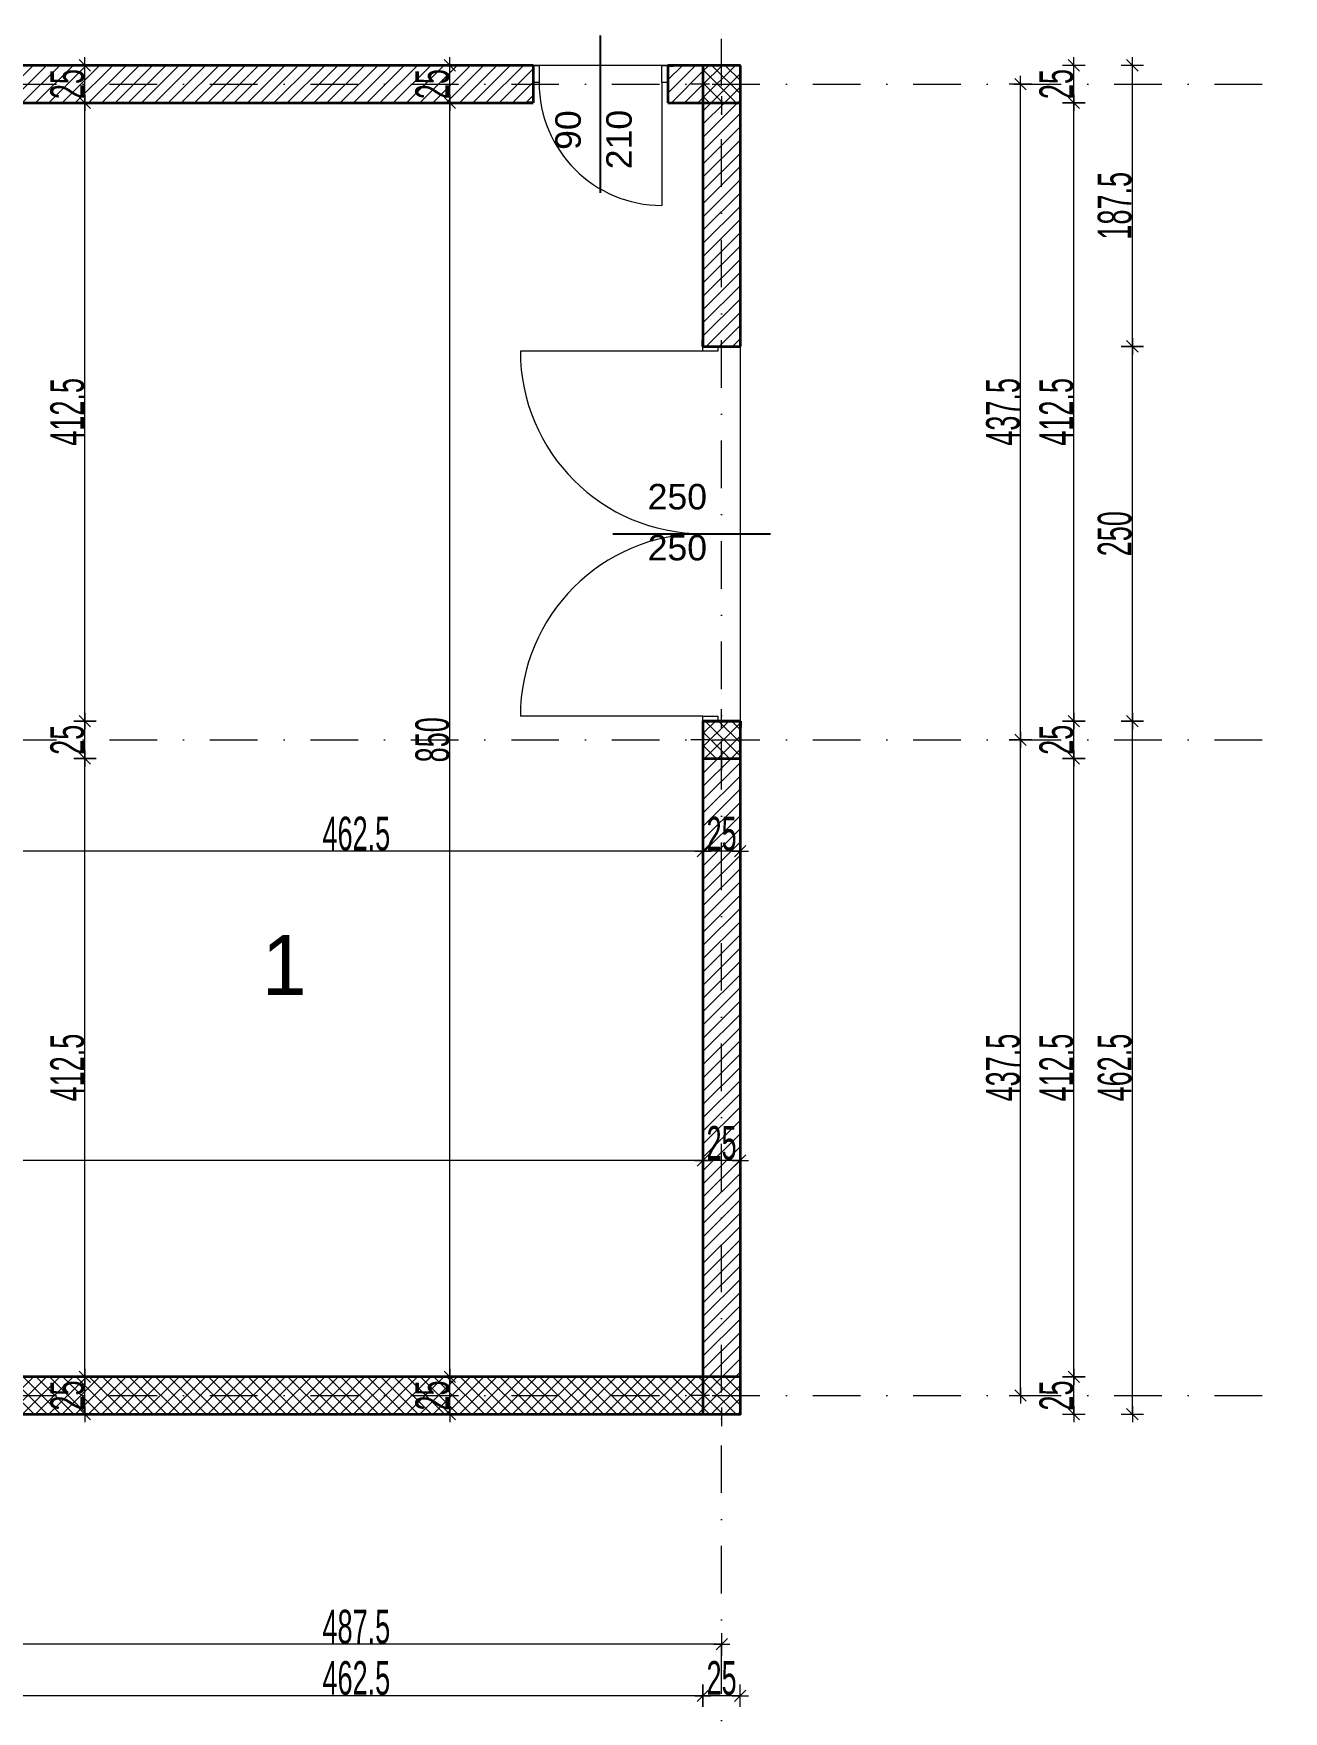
# Model space of a CAD drawing. Header units: millimetres. Extents: x -115530 to 122462, y -34508 to 119375.
# Drawn here: x -56086 to -47746, y 99439 to 110634 of the extents above; entities that cross this region are included whole.
import ezdxf

# ---------------------------------------------------------------- set-up
doc = ezdxf.new("R2010")
doc.units = ezdxf.units.MM
doc.header["$MEASUREMENT"] = 0
doc.linetypes.add('Dot & Dashed', pattern=[670.277762, 317.5, -176.388889, 0, -176.388874])
for name, color, linetype, lineweight in [('dimenzija', 7, 'Continuous', 13), ('dimenzuja vnatre', 251, 'Continuous', 9), ('New_Structural - Bearing_Pen_No__20', 1, 'Continuous', 0), ('New_Structural - Bearing_Pen_No__27', 7, 'Continuous', 25), ('New_Structural - Bearing_Pen_No__7', 7, 'Continuous', 35), ('PECAT-4', 10, 'Continuous', 13)]:
    doc.layers.add(name, color=color, linetype=linetype, lineweight=lineweight)
for name, color, linetype, lineweight, true_color in [('HATCH 2', 7, 'Continuous', 9, 0x575757), ('New_Structural - Bearing_Pen_No__168', 7, 'Continuous', 13, 0x6a6a6a), ('New_Structural - Bearing_Pen_No__23', 7, 'Continuous', 25, 0xbf7340), ('New_Structural - Bearing_Pen_No__3', 7, 'Continuous', 18, 0xff6600), ('New_Structural - Bearing_Pen_No__5', 7, 'Continuous', 25, 0x40a5ff), ('New_Structural - Bearing_Pen_No__8', 7, 'Continuous', 35, 0xa80f02), ('New_Structural - Bearing_Pen_No__89', 7, 'Continuous', 13, 0x6a6a6a), ('OSKI', 7, 'Continuous', 20, 0x156a84)]:
    doc.layers.add(name, color=color, linetype=linetype, lineweight=lineweight, true_color=true_color)
doc.styles.add('GENERATED_STYLE_1', font='arial.ttf')
doc.styles.add('PLATEIA', font='CGSAPPS.shx', dxfattribs={"width": 0.6})
doc.styles.add('SWISS', font='MCSWISB.TTF')
doc.dimstyles.new('100v', dxfattribs={"dimtxt": 225, "dimasz": 1, "dimexe": 0.18, "dimexo": 0.0625, "dimgap": 4, "dimtad": 1, "dimdec": 0, "dimlfac": 0.1, "dimzin": 12, "dimdsep": 46, "dimtxsty": 'PLATEIA', "dimblk": 'A$C321216CB', "dimcen": 0.09, "dimse1": 1, "dimse2": 1, "dimclrd": 256, "dimclrt": 256, "dimadec": 3, "dimazin": 0, "dimtfac": 1, "dimtdec": 0, "dimtix": 1, "dimtmove": 2, "dimatfit": 3, "dimldrblk": 'A$C321216CB', "dimfxl": 1, "dimtolj": 1, "dimtzin": 0, "dimlwd": -1, "dimarcsym": 0})
pattern_1 = [(45, (-112822.756, 83915.69), (-44.194174, 44.194174), [])]
pattern_2 = [(45, (-112822.756, 83915.69), (-44.194174, 44.194174), []), (135, (-112822.756, 83915.69), (-44.194174, -44.194174), [])]

# ---------------------------------------------------------------- blocks, each defined once
blk = doc.blocks.new('A$C321216CB')
for p, q in [((-54, 0), (54, 0)), ((-38, -38), (38, 38)), ((0, -75), (0, 75))]:
    blk.add_line(p, q)
blk = doc.blocks.new('*D764')
at = {"layer": 'DEFPOINTS', "color": 0, "transparency": 16777216}
for p in [(-56370, 101198), (-51494, 100703), (-56370, 99887)]:
    blk.add_point(p, dxfattribs=at)
at = {"layer": 'dimenzija', "transparency": 16777216}
blk.add_line((-51495, 99887), (-56369, 99887), dxfattribs=at)
at = {"layer": 'dimenzija', "transparency": 16777216, "rotation": 180}
blk.add_blockref('A$C321216CB', (-56370, 99887), dxfattribs=at)
at = {"layer": 'dimenzija', "transparency": 16777216}
blk.add_blockref('A$C321216CB', (-51494, 99887), dxfattribs=at)
at = {"layer": 'dimenzija', "transparency": 16777216, "insert": (-53932, 100003), "char_height": 225, "attachment_point": 5, "style": 'PLATEIA'}
blk.add_mtext('\\A1;487.5', dxfattribs=at)
blk = doc.blocks.new('*D765')
at = {"layer": 'DEFPOINTS', "color": 0, "transparency": 16777216}
for p in [(-51620, 101422), (-51370, 101422), (-51620, 99544)]:
    blk.add_point(p, dxfattribs=at)
at = {"layer": 'dimenzija', "transparency": 16777216}
blk.add_line((-51371, 99544), (-51619, 99544), dxfattribs=at)
at = {"layer": 'dimenzija', "transparency": 16777216, "rotation": 180}
blk.add_blockref('A$C321216CB', (-51620, 99544), dxfattribs=at)
at = {"layer": 'dimenzija', "transparency": 16777216}
blk.add_blockref('A$C321216CB', (-51370, 99544), dxfattribs=at)
at = {"layer": 'dimenzija', "transparency": 16777216, "insert": (-51495, 99661), "char_height": 225, "attachment_point": 5, "style": 'PLATEIA'}
blk.add_mtext('\\A1;25', dxfattribs=at)
blk = doc.blocks.new('*D766')
at = {"layer": 'DEFPOINTS', "color": 0, "transparency": 16777216}
for p in [(-56245, 101422), (-51620, 101422), (-56245, 99544)]:
    blk.add_point(p, dxfattribs=at)
at = {"layer": 'dimenzija', "transparency": 16777216}
blk.add_line((-51621, 99544), (-56244, 99544), dxfattribs=at)
at = {"layer": 'dimenzija', "transparency": 16777216, "rotation": 180}
blk.add_blockref('A$C321216CB', (-56245, 99544), dxfattribs=at)
at = {"layer": 'dimenzija', "transparency": 16777216}
blk.add_blockref('A$C321216CB', (-51620, 99544), dxfattribs=at)
at = {"layer": 'dimenzija', "transparency": 16777216, "insert": (-53932, 99661), "char_height": 225, "attachment_point": 5, "style": 'PLATEIA'}
blk.add_mtext('\\A1;462.5', dxfattribs=at)
blk = doc.blocks.new('*D767')
at = {"layer": 'DEFPOINTS', "color": 0, "transparency": 16777216}
for p in [(-61370, 101422), (-51370, 101422), (-61370, 99203)]:
    blk.add_point(p, dxfattribs=at)
at = {"layer": 'dimenzija', "transparency": 16777216}
blk.add_line((-51371, 99203), (-61369, 99203), dxfattribs=at)
at = {"layer": 'dimenzija', "transparency": 16777216, "rotation": 180}
blk.add_blockref('A$C321216CB', (-61370, 99203), dxfattribs=at)
at = {"layer": 'dimenzija', "transparency": 16777216}
blk.add_blockref('A$C321216CB', (-51370, 99203), dxfattribs=at)
at = {"layer": 'dimenzija', "transparency": 16777216, "insert": (-56370, 99320), "char_height": 225, "attachment_point": 5, "style": 'PLATEIA'}
blk.add_mtext('\\A1;1000', dxfattribs=at)
blk = doc.blocks.new('*D769')
at = {"layer": 'DEFPOINTS', "color": 0, "transparency": 16777216}
for p in [(-51620, 112529), (-51620, 110422), (-51370, 110422)]:
    blk.add_point(p, dxfattribs=at)
at = {"layer": 'dimenzija', "transparency": 16777216}
blk.add_line((-51371, 112529), (-51619, 112529), dxfattribs=at)
at = {"layer": 'dimenzija', "transparency": 16777216, "rotation": 180}
blk.add_blockref('A$C321216CB', (-51620, 112529), dxfattribs=at)
at = {"layer": 'dimenzija', "transparency": 16777216}
blk.add_blockref('A$C321216CB', (-51370, 112529), dxfattribs=at)
at = {"layer": 'dimenzija', "transparency": 16777216, "insert": (-51495, 112645), "char_height": 225, "attachment_point": 5, "style": 'PLATEIA'}
blk.add_mtext('\\A1;25', dxfattribs=at)
blk = doc.blocks.new('*D770')
at = {"layer": 'DEFPOINTS', "color": 0, "transparency": 16777216}
for p in [(-56245, 112529), (-56245, 110422), (-51620, 110422)]:
    blk.add_point(p, dxfattribs=at)
at = {"layer": 'dimenzija', "transparency": 16777216}
blk.add_line((-51621, 112529), (-56244, 112529), dxfattribs=at)
at = {"layer": 'dimenzija', "transparency": 16777216, "rotation": 180}
blk.add_blockref('A$C321216CB', (-56245, 112529), dxfattribs=at)
at = {"layer": 'dimenzija', "transparency": 16777216}
blk.add_blockref('A$C321216CB', (-51620, 112529), dxfattribs=at)
at = {"layer": 'dimenzija', "transparency": 16777216, "insert": (-53932, 112645), "char_height": 225, "attachment_point": 5, "style": 'PLATEIA'}
blk.add_mtext('\\A1;462.5', dxfattribs=at)
blk = doc.blocks.new('*D775')
at = {"layer": 'DEFPOINTS', "color": 0, "transparency": 16777216}
for p in [(-61370, 112870), (-61370, 110422), (-51370, 110422)]:
    blk.add_point(p, dxfattribs=at)
at = {"layer": 'dimenzija', "transparency": 16777216}
blk.add_line((-51371, 112870), (-61369, 112870), dxfattribs=at)
at = {"layer": 'dimenzija', "transparency": 16777216, "rotation": 180}
blk.add_blockref('A$C321216CB', (-61370, 112870), dxfattribs=at)
at = {"layer": 'dimenzija', "transparency": 16777216}
blk.add_blockref('A$C321216CB', (-51370, 112870), dxfattribs=at)
at = {"layer": 'dimenzija', "transparency": 16777216, "insert": (-56370, 112987), "char_height": 225, "attachment_point": 5, "style": 'PLATEIA'}
blk.add_mtext('\\A1;1000', dxfattribs=at)
blk = doc.blocks.new('*D868')
at = {"layer": 'DEFPOINTS', "color": 0, "transparency": 16777216}
for p in [(-51187, 105922), (-49500, 105922), (-51290, 101547)]:
    blk.add_point(p, dxfattribs=at)
at = {"layer": 'dimenzija', "transparency": 16777216}
blk.add_line((-49500, 101548), (-49500, 105921), dxfattribs=at)
for p, rotation in [((-49500, 105922), 90), ((-49500, 101547), 270)]:
    blk.add_blockref('A$C321216CB', p, dxfattribs=dict(at, rotation=rotation))
at = {"layer": 'dimenzija', "transparency": 16777216, "insert": (-49616, 103735), "char_height": 225, "attachment_point": 5, "rotation": 90, "style": 'PLATEIA'}
blk.add_mtext('\\A1;437.5', dxfattribs=at)
blk = doc.blocks.new('*D869')
at = {"layer": 'DEFPOINTS', "color": 0, "transparency": 16777216}
for p in [(-51068, 110297), (-49500, 110297), (-51187, 105922)]:
    blk.add_point(p, dxfattribs=at)
at = {"layer": 'dimenzija', "transparency": 16777216}
blk.add_line((-49500, 105923), (-49500, 110296), dxfattribs=at)
for p, rotation in [((-49500, 110297), 90), ((-49500, 105922), 270)]:
    blk.add_blockref('A$C321216CB', p, dxfattribs=dict(at, rotation=rotation))
at = {"layer": 'dimenzija', "transparency": 16777216, "insert": (-49616, 108110), "char_height": 225, "attachment_point": 5, "rotation": 90, "style": 'PLATEIA'}
blk.add_mtext('\\A1;437.5', dxfattribs=at)
blk = doc.blocks.new('*D870')
at = {"layer": 'DEFPOINTS', "color": 0, "transparency": 16777216}
for p in [(-51370, 101672), (-49144, 101672), (-51370, 101422)]:
    blk.add_point(p, dxfattribs=at)
at = {"layer": 'dimenzija', "transparency": 16777216}
blk.add_line((-49144, 101423), (-49144, 101671), dxfattribs=at)
for p, rotation in [((-49144, 101672), 90), ((-49144, 101422), 270)]:
    blk.add_blockref('A$C321216CB', p, dxfattribs=dict(at, rotation=rotation))
at = {"layer": 'dimenzija', "transparency": 16777216, "insert": (-49260, 101547), "char_height": 225, "attachment_point": 5, "rotation": 90, "style": 'PLATEIA'}
blk.add_mtext('\\A1;25', dxfattribs=at)
blk = doc.blocks.new('*D871')
at = {"layer": 'DEFPOINTS', "color": 0, "transparency": 16777216}
for p in [(-51370, 105797), (-49144, 105797), (-51370, 101672)]:
    blk.add_point(p, dxfattribs=at)
at = {"layer": 'dimenzija', "transparency": 16777216}
blk.add_line((-49144, 101673), (-49144, 105796), dxfattribs=at)
for p, rotation in [((-49144, 105797), 90), ((-49144, 101672), 270)]:
    blk.add_blockref('A$C321216CB', p, dxfattribs=dict(at, rotation=rotation))
at = {"layer": 'dimenzija', "transparency": 16777216, "insert": (-49260, 103735), "char_height": 225, "attachment_point": 5, "rotation": 90, "style": 'PLATEIA'}
blk.add_mtext('\\A1;412.5', dxfattribs=at)
blk = doc.blocks.new('*D872')
at = {"layer": 'DEFPOINTS', "color": 0, "transparency": 16777216}
for p in [(-51370, 106047), (-49144, 106047), (-51370, 105797)]:
    blk.add_point(p, dxfattribs=at)
at = {"layer": 'dimenzija', "transparency": 16777216}
blk.add_line((-49144, 105798), (-49144, 106046), dxfattribs=at)
for p, rotation in [((-49144, 106047), 90), ((-49144, 105797), 270)]:
    blk.add_blockref('A$C321216CB', p, dxfattribs=dict(at, rotation=rotation))
at = {"layer": 'dimenzija', "transparency": 16777216, "insert": (-49260, 105922), "char_height": 225, "attachment_point": 5, "rotation": 90, "style": 'PLATEIA'}
blk.add_mtext('\\A1;25', dxfattribs=at)
blk = doc.blocks.new('*D873')
at = {"layer": 'DEFPOINTS', "color": 0, "transparency": 16777216}
for p in [(-51370, 110172), (-49144, 110172), (-51370, 106047)]:
    blk.add_point(p, dxfattribs=at)
at = {"layer": 'dimenzija', "transparency": 16777216}
blk.add_line((-49144, 106048), (-49144, 110171), dxfattribs=at)
for p, rotation in [((-49144, 110172), 90), ((-49144, 106047), 270)]:
    blk.add_blockref('A$C321216CB', p, dxfattribs=dict(at, rotation=rotation))
at = {"layer": 'dimenzija', "transparency": 16777216, "insert": (-49260, 108110), "char_height": 225, "attachment_point": 5, "rotation": 90, "style": 'PLATEIA'}
blk.add_mtext('\\A1;412.5', dxfattribs=at)
blk = doc.blocks.new('*D874')
at = {"layer": 'DEFPOINTS', "color": 0, "transparency": 16777216}
for p in [(-51370, 110422), (-49144, 110422), (-51370, 110172)]:
    blk.add_point(p, dxfattribs=at)
at = {"layer": 'dimenzija', "transparency": 16777216}
blk.add_line((-49144, 110173), (-49144, 110421), dxfattribs=at)
for p, rotation in [((-49144, 110422), 90), ((-49144, 110172), 270)]:
    blk.add_blockref('A$C321216CB', p, dxfattribs=dict(at, rotation=rotation))
at = {"layer": 'dimenzija', "transparency": 16777216, "insert": (-49260, 110297), "char_height": 225, "attachment_point": 5, "rotation": 90, "style": 'PLATEIA'}
blk.add_mtext('\\A1;25', dxfattribs=at)
blk = doc.blocks.new('*D875')
at = {"layer": 'DEFPOINTS', "color": 0, "transparency": 16777216}
for p in [(-51370, 106047), (-48754, 106047), (-51370, 101422)]:
    blk.add_point(p, dxfattribs=at)
at = {"layer": 'dimenzija', "transparency": 16777216}
blk.add_line((-48754, 101423), (-48754, 106046), dxfattribs=at)
for p, rotation in [((-48754, 106047), 90), ((-48754, 101422), 270)]:
    blk.add_blockref('A$C321216CB', p, dxfattribs=dict(at, rotation=rotation))
at = {"layer": 'dimenzija', "transparency": 16777216, "insert": (-48871, 103735), "char_height": 225, "attachment_point": 5, "rotation": 90, "style": 'PLATEIA'}
blk.add_mtext('\\A1;462.5', dxfattribs=at)
blk = doc.blocks.new('*D876')
at = {"layer": 'DEFPOINTS', "color": 0, "transparency": 16777216}
for p in [(-51445, 108547), (-48754, 108547), (-51370, 106047)]:
    blk.add_point(p, dxfattribs=at)
at = {"layer": 'dimenzija', "transparency": 16777216}
blk.add_line((-48754, 106048), (-48754, 108546), dxfattribs=at)
for p, rotation in [((-48754, 108547), 90), ((-48754, 106047), 270)]:
    blk.add_blockref('A$C321216CB', p, dxfattribs=dict(at, rotation=rotation))
at = {"layer": 'dimenzija', "transparency": 16777216, "insert": (-48871, 107297), "char_height": 225, "attachment_point": 5, "rotation": 90, "style": 'PLATEIA'}
blk.add_mtext('\\A1;250', dxfattribs=at)
blk = doc.blocks.new('*D877')
at = {"layer": 'DEFPOINTS', "color": 0, "transparency": 16777216}
for p in [(-51441, 110422), (-48754, 110422), (-51445, 108547)]:
    blk.add_point(p, dxfattribs=at)
at = {"layer": 'dimenzija', "transparency": 16777216}
blk.add_line((-48754, 108548), (-48754, 110421), dxfattribs=at)
for p, rotation in [((-48754, 110422), 90), ((-48754, 108547), 270)]:
    blk.add_blockref('A$C321216CB', p, dxfattribs=dict(at, rotation=rotation))
at = {"layer": 'dimenzija', "transparency": 16777216, "insert": (-48871, 109485), "char_height": 225, "attachment_point": 5, "rotation": 90, "style": 'PLATEIA'}
blk.add_mtext('\\A1;187.5', dxfattribs=at)
blk = doc.blocks.new('*D787')
at = {"layer": 'DEFPOINTS', "color": 0, "transparency": 16777216}
for p in [(-53869, 101672), (-53308, 101672), (-53869, 101422)]:
    blk.add_point(p, dxfattribs=at)
at = {"layer": 'dimenzuja vnatre', "transparency": 16777216}
blk.add_line((-53308, 101423), (-53308, 101671), dxfattribs=at)
for p, rotation in [((-53308, 101672), 90), ((-53308, 101422), 270)]:
    blk.add_blockref('A$C321216CB', p, dxfattribs=dict(at, rotation=rotation))
at = {"layer": 'dimenzuja vnatre', "transparency": 16777216, "insert": (-53424, 101547), "char_height": 225, "attachment_point": 5, "rotation": 90, "style": 'PLATEIA'}
blk.add_mtext('\\A1;25', dxfattribs=at)
blk = doc.blocks.new('*D788')
at = {"layer": 'DEFPOINTS', "color": 0, "transparency": 16777216}
for p in [(-54618, 110172), (-53308, 110172), (-53869, 101672)]:
    blk.add_point(p, dxfattribs=at)
at = {"layer": 'dimenzuja vnatre', "transparency": 16777216}
blk.add_line((-53308, 101673), (-53308, 110171), dxfattribs=at)
for p, rotation in [((-53308, 110172), 90), ((-53308, 101672), 270)]:
    blk.add_blockref('A$C321216CB', p, dxfattribs=dict(at, rotation=rotation))
at = {"layer": 'dimenzuja vnatre', "transparency": 16777216, "insert": (-53424, 105922), "char_height": 225, "attachment_point": 5, "rotation": 90, "style": 'PLATEIA'}
blk.add_mtext('\\A1;850', dxfattribs=at)
blk = doc.blocks.new('*D789')
at = {"layer": 'DEFPOINTS', "color": 0, "transparency": 16777216}
for p in [(-54597, 110422), (-53308, 110422), (-54618, 110172)]:
    blk.add_point(p, dxfattribs=at)
at = {"layer": 'dimenzuja vnatre', "transparency": 16777216}
blk.add_line((-53308, 110173), (-53308, 110421), dxfattribs=at)
for p, rotation in [((-53308, 110422), 90), ((-53308, 110172), 270)]:
    blk.add_blockref('A$C321216CB', p, dxfattribs=dict(at, rotation=rotation))
at = {"layer": 'dimenzuja vnatre', "transparency": 16777216, "insert": (-53424, 110297), "char_height": 225, "attachment_point": 5, "rotation": 90, "style": 'PLATEIA'}
blk.add_mtext('\\A1;25', dxfattribs=at)
blk = doc.blocks.new('*D790')
at = {"layer": 'DEFPOINTS', "color": 0, "transparency": 16777216}
for p in [(-51620, 103430), (-51370, 103430), (-51620, 103115)]:
    blk.add_point(p, dxfattribs=at)
at = {"layer": 'dimenzuja vnatre', "transparency": 16777216}
blk.add_line((-51371, 103115), (-51619, 103115), dxfattribs=at)
at = {"layer": 'dimenzuja vnatre', "transparency": 16777216, "rotation": 180}
blk.add_blockref('A$C321216CB', (-51620, 103115), dxfattribs=at)
at = {"layer": 'dimenzuja vnatre', "transparency": 16777216}
blk.add_blockref('A$C321216CB', (-51370, 103115), dxfattribs=at)
at = {"layer": 'dimenzuja vnatre', "transparency": 16777216, "insert": (-51495, 103231), "char_height": 225, "attachment_point": 5, "style": 'PLATEIA'}
blk.add_mtext('\\A1;25', dxfattribs=at)
blk = doc.blocks.new('*D791')
at = {"layer": 'DEFPOINTS', "color": 0, "transparency": 16777216}
for p in [(-61120, 103902), (-51620, 103430), (-61120, 103115)]:
    blk.add_point(p, dxfattribs=at)
at = {"layer": 'dimenzuja vnatre', "transparency": 16777216}
blk.add_line((-51621, 103115), (-61119, 103115), dxfattribs=at)
at = {"layer": 'dimenzuja vnatre', "transparency": 16777216, "rotation": 180}
blk.add_blockref('A$C321216CB', (-61120, 103115), dxfattribs=at)
at = {"layer": 'dimenzuja vnatre', "transparency": 16777216}
blk.add_blockref('A$C321216CB', (-51620, 103115), dxfattribs=at)
at = {"layer": 'dimenzuja vnatre', "transparency": 16777216, "insert": (-56370, 103231), "char_height": 225, "attachment_point": 5, "style": 'PLATEIA'}
blk.add_mtext('\\A1;950', dxfattribs=at)
blk = doc.blocks.new('*D793')
at = {"layer": 'DEFPOINTS', "color": 0, "transparency": 16777216}
for p in [(-55863, 101672), (-55743, 101672), (-55863, 101422)]:
    blk.add_point(p, dxfattribs=at)
at = {"layer": 'dimenzuja vnatre', "transparency": 16777216}
blk.add_line((-55743, 101423), (-55743, 101671), dxfattribs=at)
for p, rotation in [((-55743, 101672), 90), ((-55743, 101422), 270)]:
    blk.add_blockref('A$C321216CB', p, dxfattribs=dict(at, rotation=rotation))
at = {"layer": 'dimenzuja vnatre', "transparency": 16777216, "insert": (-55860, 101547), "char_height": 225, "attachment_point": 5, "rotation": 90, "style": 'PLATEIA'}
blk.add_mtext('\\A1;25', dxfattribs=at)
blk = doc.blocks.new('*D794')
at = {"layer": 'DEFPOINTS', "color": 0, "transparency": 16777216}
for p in [(-55980, 105797), (-55743, 105797), (-55863, 101672)]:
    blk.add_point(p, dxfattribs=at)
at = {"layer": 'dimenzuja vnatre', "transparency": 16777216}
blk.add_line((-55743, 101673), (-55743, 105796), dxfattribs=at)
for p, rotation in [((-55743, 105797), 90), ((-55743, 101672), 270)]:
    blk.add_blockref('A$C321216CB', p, dxfattribs=dict(at, rotation=rotation))
at = {"layer": 'dimenzuja vnatre', "transparency": 16777216, "insert": (-55860, 103735), "char_height": 225, "attachment_point": 5, "rotation": 90, "style": 'PLATEIA'}
blk.add_mtext('\\A1;412.5', dxfattribs=at)
blk = doc.blocks.new('*D795')
at = {"layer": 'DEFPOINTS', "color": 0, "transparency": 16777216}
for p in [(-55980, 106047), (-55743, 106047), (-55980, 105797)]:
    blk.add_point(p, dxfattribs=at)
at = {"layer": 'dimenzuja vnatre', "transparency": 16777216}
blk.add_line((-55743, 105798), (-55743, 106046), dxfattribs=at)
for p, rotation in [((-55743, 106047), 90), ((-55743, 105797), 270)]:
    blk.add_blockref('A$C321216CB', p, dxfattribs=dict(at, rotation=rotation))
at = {"layer": 'dimenzuja vnatre', "transparency": 16777216, "insert": (-55860, 105922), "char_height": 225, "attachment_point": 5, "rotation": 90, "style": 'PLATEIA'}
blk.add_mtext('\\A1;25', dxfattribs=at)
blk = doc.blocks.new('*D796')
at = {"layer": 'DEFPOINTS', "color": 0, "transparency": 16777216}
for p in [(-55980, 110172), (-55743, 110172), (-55980, 106047)]:
    blk.add_point(p, dxfattribs=at)
at = {"layer": 'dimenzuja vnatre', "transparency": 16777216}
blk.add_line((-55743, 106048), (-55743, 110171), dxfattribs=at)
for p, rotation in [((-55743, 110172), 90), ((-55743, 106047), 270)]:
    blk.add_blockref('A$C321216CB', p, dxfattribs=dict(at, rotation=rotation))
at = {"layer": 'dimenzuja vnatre', "transparency": 16777216, "insert": (-55860, 108110), "char_height": 225, "attachment_point": 5, "rotation": 90, "style": 'PLATEIA'}
blk.add_mtext('\\A1;412.5', dxfattribs=at)
blk = doc.blocks.new('*D797')
at = {"layer": 'DEFPOINTS', "color": 0, "transparency": 16777216}
for p in [(-55980, 110422), (-55743, 110422), (-55980, 110172)]:
    blk.add_point(p, dxfattribs=at)
at = {"layer": 'dimenzuja vnatre', "transparency": 16777216}
blk.add_line((-55743, 110173), (-55743, 110421), dxfattribs=at)
for p, rotation in [((-55743, 110422), 90), ((-55743, 110172), 270)]:
    blk.add_blockref('A$C321216CB', p, dxfattribs=dict(at, rotation=rotation))
at = {"layer": 'dimenzuja vnatre', "transparency": 16777216, "insert": (-55860, 110297), "char_height": 225, "attachment_point": 5, "rotation": 90, "style": 'PLATEIA'}
blk.add_mtext('\\A1;25', dxfattribs=at)
blk = doc.blocks.new('*D798')
at = {"layer": 'DEFPOINTS', "color": 0, "transparency": 16777216}
for p in [(-51620, 105377), (-51370, 105377), (-51620, 105178)]:
    blk.add_point(p, dxfattribs=at)
at = {"layer": 'dimenzuja vnatre', "transparency": 16777216}
blk.add_line((-51371, 105178), (-51619, 105178), dxfattribs=at)
at = {"layer": 'dimenzuja vnatre', "transparency": 16777216, "rotation": 180}
blk.add_blockref('A$C321216CB', (-51620, 105178), dxfattribs=at)
at = {"layer": 'dimenzuja vnatre', "transparency": 16777216}
blk.add_blockref('A$C321216CB', (-51370, 105178), dxfattribs=at)
at = {"layer": 'dimenzuja vnatre', "transparency": 16777216, "insert": (-51495, 105295), "char_height": 225, "attachment_point": 5, "style": 'PLATEIA'}
blk.add_mtext('\\A1;25', dxfattribs=at)
blk = doc.blocks.new('*D799')
at = {"layer": 'DEFPOINTS', "color": 0, "transparency": 16777216}
for p in [(-56245, 105377), (-51620, 105377), (-56245, 105178)]:
    blk.add_point(p, dxfattribs=at)
at = {"layer": 'dimenzuja vnatre', "transparency": 16777216}
blk.add_line((-51621, 105178), (-56244, 105178), dxfattribs=at)
at = {"layer": 'dimenzuja vnatre', "transparency": 16777216, "rotation": 180}
blk.add_blockref('A$C321216CB', (-56245, 105178), dxfattribs=at)
at = {"layer": 'dimenzuja vnatre', "transparency": 16777216}
blk.add_blockref('A$C321216CB', (-51620, 105178), dxfattribs=at)
at = {"layer": 'dimenzuja vnatre', "transparency": 16777216, "insert": (-53932, 105295), "char_height": 225, "attachment_point": 5, "style": 'PLATEIA'}
blk.add_mtext('\\A1;462.5', dxfattribs=at)

msp = doc.modelspace()

# ---------------------------------------------------------------- hatches: boundary and pattern name
at = {"layer": 'HATCH 2', "linetype": 'Continuous', "lineweight": 13}
h = msp.add_hatch(dxfattribs=at)
h.set_pattern_fill('ANSI37', color=256, scale=500, style=0)
h.set_pattern_definition(pattern_2)
h.paths.add_polyline_path([(-51369.51, 110422.02), (-51619.51, 110422.02), (-51619.51, 110172.02), (-51369.51, 110172.02)])
h = msp.add_hatch(dxfattribs=at)
h.set_pattern_fill('ANSI37', color=256, scale=500, style=0)
h.set_pattern_definition(pattern_2)
h.paths.add_polyline_path([(-51369.51, 106047.02), (-51619.51, 106047.02), (-51619.51, 105797.02), (-51369.51, 105797.02)])
h = msp.add_hatch(dxfattribs=at)
h.set_pattern_fill('ANSI37', color=256, scale=500, style=0)
h.set_pattern_definition(pattern_2)
h.paths.add_polyline_path([(-51619.51, 101422.02), (-51619.51, 101672.02), (-56244.51, 101672.02), (-56244.51, 101422.02)])
h = msp.add_hatch(dxfattribs=at)
h.set_pattern_fill('ANSI37', color=256, scale=500, style=0)
h.set_pattern_definition(pattern_2)
h.paths.add_polyline_path([(-51369.51, 101672.02), (-51619.51, 101672.02), (-51619.51, 101422.02), (-51369.51, 101422.02)])
at = {"layer": 'New_Structural - Bearing_Pen_No__168', "linetype": 'Continuous', "lineweight": 13, "true_color": 0x9ea0a3}
h = msp.add_hatch(dxfattribs=at)
h.set_pattern_fill('ANSI31', color=253, scale=500, style=0)
h.set_pattern_definition(pattern_1)
h.paths.add_polyline_path([(-52752.76, 110422.02), (-56244.51, 110422.02), (-56244.51, 110172.02), (-52752.76, 110172.02)])
h = msp.add_hatch(dxfattribs=at)
h.set_pattern_fill('ANSI31', color=253, scale=500, style=0)
h.set_pattern_definition(pattern_1)
h.paths.add_polyline_path([(-51619.51, 110172.02), (-51619.51, 110422.02), (-51852.76, 110422.02), (-51852.76, 110172.02)])
h = msp.add_hatch(dxfattribs=at)
h.set_pattern_fill('ANSI31', color=253, scale=500, style=0)
h.set_pattern_definition(pattern_1)
h.paths.add_polyline_path([(-51369.51, 110172.02), (-51619.51, 110172.02), (-51619.51, 108547.02), (-51369.51, 108547.02)])
h = msp.add_hatch(dxfattribs=at)
h.set_pattern_fill('ANSI31', color=253, scale=500, style=0)
h.set_pattern_definition(pattern_1)
h.paths.add_polyline_path([(-51369.51, 105797.02), (-51619.51, 105797.02), (-51619.51, 101672.02), (-51369.51, 101672.02)])

# ---------------------------------------------------------------- linework, layer by layer
at = {"layer": 'New_Structural - Bearing_Pen_No__20', "color": 1, "linetype": 'Continuous', "lineweight": 0}
for p, q in [((-51494.51, 110377.02), (-51494.51, 110502.02)), ((-51574.51, 110297.02), (-51699.51, 110297.02)), ((-51414.51, 110297.02), (-51289.51, 110297.02)), ((-51494.51, 110217.02), (-51494.51, 110092.02)), ((-51494.51, 106002.02), (-51494.51, 106127.02)), ((-51574.51, 105922.02), (-51699.51, 105922.02)), ((-51414.51, 105922.02), (-51289.51, 105922.02)), ((-51494.51, 105842.02), (-51494.51, 105717.02)), ((-51494.51, 101627.02), (-51494.51, 101752.02)), ((-51574.51, 101547.02), (-51699.51, 101547.02)), ((-51414.51, 101547.02), (-51289.51, 101547.02)), ((-51494.51, 101467.02), (-51494.51, 101342.02))]:
    msp.add_line(p, q, dxfattribs=at)
for p in [(-51494.51, 110297.02), (-51494.51, 105922.02), (-51494.51, 101547.02)]:
    msp.add_point(p, dxfattribs=at)
at = {"layer": 'New_Structural - Bearing_Pen_No__23', "color": 30, "linetype": 'Continuous', "lineweight": 20, "true_color": 0xff6600}
for p, q in [((-52752.76, 110422.02), (-52712.76, 110422.02)), ((-52752.76, 110307.02), (-52752.76, 110422.02)), ((-52712.76, 110422.02), (-52712.76, 110307.02)), ((-51892.76, 110307.02), (-51892.76, 110422.02)), ((-51892.76, 110422.02), (-51852.76, 110422.02)), ((-51852.76, 110422.02), (-51852.76, 110307.02)), ((-52712.76, 110307.02), (-52752.76, 110307.02)), ((-51852.76, 110307.02), (-51892.76, 110307.02)), ((-51619.51, 108515.02), (-51619.51, 108547.02)), ((-51619.51, 108547.02), (-51519.51, 108547.02)), ((-51519.51, 108515.02), (-51619.51, 108515.02)), ((-51519.51, 108547.02), (-51519.51, 108515.02)), ((-51619.51, 106047.02), (-51619.51, 106079.02)), ((-51619.51, 106079.02), (-51519.51, 106079.02)), ((-51519.51, 106047.02), (-51619.51, 106047.02)), ((-51519.51, 106079.02), (-51519.51, 106047.02))]:
    msp.add_line(p, q, dxfattribs=at)
at = {"layer": 'New_Structural - Bearing_Pen_No__27', "color": 7, "linetype": 'Continuous', "lineweight": 35}
for p, q in [((-52752.76, 110422.02), (-52789.76, 110422.02)), ((-52752.76, 110422.02), (-52789.76, 110422.02)), ((-52752.76, 110422.02), (-52789.76, 110422.02)), ((-52752.76, 110422.02), (-52752.76, 110307.02)), ((-52752.76, 110422.02), (-52752.76, 110307.02)), ((-52752.76, 110422.02), (-52752.76, 110307.02)), ((-51852.76, 110422.02), (-51815.76, 110422.02)), ((-51852.76, 110422.02), (-51852.76, 110307.02)), ((-51852.76, 110422.02), (-51852.76, 110307.02)), ((-51852.76, 110422.02), (-51852.76, 110307.02)), ((-51852.76, 110422.02), (-51815.76, 110422.02)), ((-51852.76, 110422.02), (-51815.76, 110422.02)), ((-52752.76, 110307.02), (-52752.76, 110172.02)), ((-52752.76, 110307.02), (-52752.76, 110172.02)), ((-52752.76, 110307.02), (-52752.76, 110172.02)), ((-51852.76, 110307.02), (-51852.76, 110172.02)), ((-51852.76, 110307.02), (-51852.76, 110172.02)), ((-51852.76, 110307.02), (-51852.76, 110172.02)), ((-52752.76, 110172.02), (-52789.76, 110172.02)), ((-52752.76, 110172.02), (-52789.76, 110172.02)), ((-52752.76, 110172.02), (-52789.76, 110172.02)), ((-51852.76, 110172.02), (-51815.76, 110172.02)), ((-51852.76, 110172.02), (-51815.76, 110172.02)), ((-51852.76, 110172.02), (-51815.76, 110172.02)), ((-51619.51, 108547.02), (-51619.51, 108590.02)), ((-51619.51, 108547.02), (-51619.51, 108590.02)), ((-51619.51, 108547.02), (-51619.51, 108590.02)), ((-51619.51, 108547.02), (-51519.51, 108547.02)), ((-51619.51, 108547.02), (-51519.51, 108547.02)), ((-51619.51, 108547.02), (-51519.51, 108547.02)), ((-51519.51, 108547.02), (-51369.51, 108547.02)), ((-51519.51, 108547.02), (-51369.51, 108547.02)), ((-51519.51, 108547.02), (-51369.51, 108547.02)), ((-51369.51, 108547.02), (-51369.51, 108590.02)), ((-51369.51, 108547.02), (-51369.51, 108590.02)), ((-51369.51, 108547.02), (-51369.51, 108590.02)), ((-51619.51, 106047.02), (-51619.51, 106004.02)), ((-51619.51, 106047.02), (-51519.51, 106047.02)), ((-51619.51, 106047.02), (-51519.51, 106047.02)), ((-51619.51, 106047.02), (-51519.51, 106047.02)), ((-51619.51, 106047.02), (-51619.51, 106004.02)), ((-51619.51, 106047.02), (-51619.51, 106004.02)), ((-51519.51, 106047.02), (-51369.51, 106047.02)), ((-51519.51, 106047.02), (-51369.51, 106047.02)), ((-51519.51, 106047.02), (-51369.51, 106047.02)), ((-51369.51, 106047.02), (-51369.51, 106004.02)), ((-51369.51, 106047.02), (-51369.51, 106004.02)), ((-51369.51, 106047.02), (-51369.51, 106004.02))]:
    msp.add_line(p, q, dxfattribs=at)
for points in [[(-52752.76, 110422.02), (-56244.51, 110422.02)], [(-51619.51, 110422.02), (-51852.76, 110422.02)], [(-56244.51, 110172.02), (-52752.76, 110172.02)], [(-51852.76, 110172.02), (-51619.51, 110172.02)], [(-51619.51, 110172.02), (-51619.51, 108547.02)], [(-51369.51, 108547.02), (-51369.51, 110172.02)], [(-51619.51, 105797.02), (-51619.51, 101672.02)], [(-51369.51, 101672.02), (-51369.51, 105797.02)], [(-51619.51, 101672.02), (-56244.51, 101672.02)], [(-56244.51, 101422.02), (-51619.51, 101422.02)]]:
    msp.add_lwpolyline(points, dxfattribs=at)
at = {"layer": 'New_Structural - Bearing_Pen_No__3', "color": 30, "linetype": 'Continuous', "lineweight": 18, "true_color": 0xff6600}
for p, q in [((-51892.76, 110307.02), (-51892.76, 109487.02)), ((-51619.51, 108515.02), (-52837.51, 108515.02)), ((-51619.51, 106079.02), (-52837.51, 106079.02))]:
    msp.add_line(p, q, dxfattribs=at)
for centre, radius, start, end in [((-51892.76, 110307.02), 820, 180, 270), ((-51619.51, 108515.02), 1218, 180, 270), ((-51619.51, 106079.02), 1218, 90, 180)]:
    msp.add_arc(centre, radius, start, end, dxfattribs=at)
at = {"layer": 'New_Structural - Bearing_Pen_No__5', "color": 161, "linetype": 'Continuous', "lineweight": 25, "true_color": 0x40a5ff}
for p, q in [((-52302.76, 109572.02), (-52302.76, 110622.02)), ((-52219.51, 107297.02), (-51169.51, 107297.02))]:
    msp.add_line(p, q, dxfattribs=at)
at = {"layer": 'New_Structural - Bearing_Pen_No__8', "color": 14, "linetype": 'Continuous', "lineweight": 35, "true_color": 0xa80f02}
for points in [[(-51369.51, 110422.02), (-51619.51, 110422.02), (-51619.51, 110172.02), (-51369.51, 110172.02)], [(-51369.51, 106047.02), (-51619.51, 106047.02), (-51619.51, 105797.02), (-51369.51, 105797.02)], [(-51369.51, 101672.02), (-51619.51, 101672.02), (-51619.51, 101422.02), (-51369.51, 101422.02)]]:
    msp.add_lwpolyline(points, close=True, dxfattribs=at)
at = {"layer": 'New_Structural - Bearing_Pen_No__89', "color": 123, "linetype": 'Continuous', "lineweight": 20, "true_color": 0x71cebe}
msp.add_lwpolyline([(-61369.51, 101422.02), (-51369.51, 101422.02), (-51369.51, 110422.02), (-61369.51, 110422.02)], close=True, dxfattribs=at)
at = {"layer": 'OSKI', "linetype": 'Dot & Dashed'}
for p, q in [((-51494.51, 98215.25), (-51494.51, 114496.43)), ((-65634.6, 110297.02), (-47745.78, 110297.02)), ((-65634.6, 105922.02), (-47745.78, 105922.02)), ((-65634.6, 101547.02), (-47745.78, 101547.02))]:
    msp.add_line(p, q, dxfattribs=at)

# ---------------------------------------------------------------- texts
at = {"layer": 'New_Structural - Bearing_Pen_No__7', "color": 7, "linetype": 'Continuous', "lineweight": 35, "char_height": 170, "attachment_point": 7, "rotation": 90, "style": 'GENERATED_STYLE_1'}
for s, insert in [('\\A1;{\\pql;\\pt0;\\fArial|b0|i0|c0|p34;90\\fArial|b0|i0|c0|p34;\\A1{\\H.66x;\\S^  ;}\\fArial|b0|i0|c0|p34;\\fArial|b0|i0|c0|p34;}', (-52384.96, 109857.84)), ('\\A1;{\\pql;\\pt0;\\fArial|b0|i0|c0|p34;210\\fArial|b0|i0|c0|p34;\\A1{\\H.66x;\\S^  ;}\\fArial|b0|i0|c0|p34;\\fArial|b0|i0|c0|p34;}', (-52044.96, 109728.83))]:
    msp.add_mtext(s, dxfattribs=dict(at, insert=insert))
at = {"layer": 'New_Structural - Bearing_Pen_No__7', "color": 7, "linetype": 'Continuous', "lineweight": 35, "char_height": 170, "attachment_point": 7, "style": 'GENERATED_STYLE_1'}
for insert in [(-51988.14, 107409.29), (-51988.14, 107069.29)]:
    msp.add_mtext('\\A1;{\\pql;\\pt0;\\fArial|b0|i0|c0|p34;250\\fArial|b0|i0|c0|p34;\\A1{\\H.66x;\\S^  ;}\\fArial|b0|i0|c0|p34;\\fArial|b0|i0|c0|p34;}', dxfattribs=dict(at, insert=insert))
at = {"layer": 'PECAT-4', "linetype": 'Continuous', "style": 'SWISS'}
msp.add_text('1', height=400, dxfattribs=at).set_placement((-54561.65, 104219.31))

# ---------------------------------------------------------------- dimensions: what is measured, and where the dimension line sits
at = {"layer": 'dimenzija'}
for base, p1, p2, angle, picture, middle in [((-61369.51, 112870.01), (-51369.51, 110422.02), (-61369.51, 110422.02), 180, '*D775', (-56369.51, 112986.51)), ((-56244.51, 112528.87), (-51619.51, 110422.02), (-56244.51, 110422.02), 180, '*D770', (-53932.01, 112645.37)), ((-48754.22, 110422.02), (-51444.51, 108547.02), (-51441.07, 110422.02), 270, '*D877', (-48870.72, 109484.52)), ((-49143.94, 110422.02), (-51369.51, 110172.02), (-51369.51, 110422.02), 270, '*D874', (-49260.44, 110297.02)), ((-49499.83, 110297.02), (-51187.29, 105922.02), (-51067.81, 110297.02), 270, '*D869', (-49616.33, 108109.52)), ((-49143.94, 110172.02), (-51369.51, 106047.02), (-51369.51, 110172.02), 270, '*D873', (-49260.44, 108109.52)), ((-48754.22, 108547.02), (-51369.51, 106047.02), (-51444.51, 108547.02), 270, '*D876', (-48870.72, 107297.02)), ((-49143.94, 106047.02), (-51369.51, 105797.02), (-51369.51, 106047.02), 270, '*D872', (-49260.44, 105922.02)), ((-48754.22, 106047.02), (-51369.51, 101422.02), (-51369.51, 106047.02), 270, '*D875', (-48870.72, 103734.52)), ((-49499.83, 105922.02), (-51289.51, 101547.02), (-51187.29, 105922.02), 270, '*D868', (-49616.33, 103734.52)), ((-49143.94, 105797.02), (-51369.51, 101672.02), (-51369.51, 105797.02), 270, '*D871', (-49260.44, 103734.52)), ((-49143.94, 101672.02), (-51369.51, 101422.02), (-51369.51, 101672.02), 270, '*D870', (-49260.44, 101547.02)), ((-61369.51, 99203.34), (-51369.51, 101422.02), (-61369.51, 101422.02), 180, '*D767', (-56369.51, 99319.84)), ((-56244.51, 99544.48), (-51619.51, 101422.02), (-56244.51, 101422.02), 180, '*D766', (-53932.01, 99660.98)), ((-56369.51, 99886.66), (-51494.43, 100703.5), (-56369.51, 101197.91), 180, '*D764', (-53931.97, 100003.16))]:
    dim = msp.add_linear_dim(base=base, p1=p1, p2=p2, angle=angle, dimstyle='100v', override={"dimdec": 1}, dxfattribs=at)
    dim.commit()
    dim.dimension.update_dxf_attribs({"geometry": picture, "text_midpoint": middle})
for base, p1, p2, picture, middle in [((-51619.51, 112528.87), (-51369.51, 110422.02), (-51619.51, 110422.02), '*D769', (-51494.51, 112645.37)), ((-51619.51, 99544.48), (-51369.51, 101422.02), (-51619.51, 101422.02), '*D765', (-51494.51, 99660.98))]:
    dim = msp.add_linear_dim(base=base, p1=p1, p2=p2, angle=180, dimstyle='100v', dxfattribs=at)
    dim.commit()
    dim.dimension.update_dxf_attribs({"geometry": picture, "text_midpoint": middle})
at = {"layer": 'dimenzuja vnatre'}
for base, p1, p2, angle, picture, middle in [((-55743.01, 110422.02), (-55979.77, 110172.02), (-55979.77, 110422.02), 270, '*D797', (-55859.51, 110297.02)), ((-53307.88, 110422.02), (-54617.99, 110172.02), (-54596.91, 110422.02), 270, '*D789', (-53424.38, 110297.02)), ((-53307.88, 110172.02), (-53869.14, 101672.02), (-54617.99, 110172.02), 270, '*D788', (-53424.38, 105922.02)), ((-55743.01, 106047.02), (-55979.77, 105797.02), (-55979.77, 106047.02), 270, '*D795', (-55859.51, 105922.02)), ((-51619.51, 105178.14), (-51369.51, 105377.32), (-51619.51, 105377.32), 180, '*D798', (-51494.51, 105294.64)), ((-61119.51, 103114.94), (-51619.51, 103429.76), (-61119.51, 103901.98), 180, '*D791', (-56369.51, 103231.44)), ((-51619.51, 103114.94), (-51369.51, 103429.76), (-51619.51, 103429.76), 180, '*D790', (-51494.51, 103231.44)), ((-55743.01, 101672.02), (-55862.74, 101422.02), (-55862.74, 101672.02), 270, '*D793', (-55859.51, 101547.02)), ((-53307.88, 101672.02), (-53869.14, 101422.02), (-53869.14, 101672.02), 270, '*D787', (-53424.38, 101547.02))]:
    dim = msp.add_linear_dim(base=base, p1=p1, p2=p2, angle=angle, dimstyle='100v', dxfattribs=at)
    dim.commit()
    dim.dimension.update_dxf_attribs({"geometry": picture, "text_midpoint": middle})
for base, p1, p2, angle, picture, middle in [((-55743.01, 110172.02), (-55979.77, 106047.02), (-55979.77, 110172.02), 270, '*D796', (-55859.51, 108109.52)), ((-55743.01, 105797.02), (-55862.74, 101672.02), (-55979.77, 105797.02), 270, '*D794', (-55859.51, 103734.52)), ((-56244.51, 105178.14), (-51619.51, 105377.32), (-56244.51, 105377.32), 180, '*D799', (-53932.01, 105294.64))]:
    dim = msp.add_linear_dim(base=base, p1=p1, p2=p2, angle=angle, dimstyle='100v', override={"dimdec": 1}, dxfattribs=at)
    dim.commit()
    dim.dimension.update_dxf_attribs({"geometry": picture, "text_midpoint": middle})

doc.saveas('drawing.dxf')
